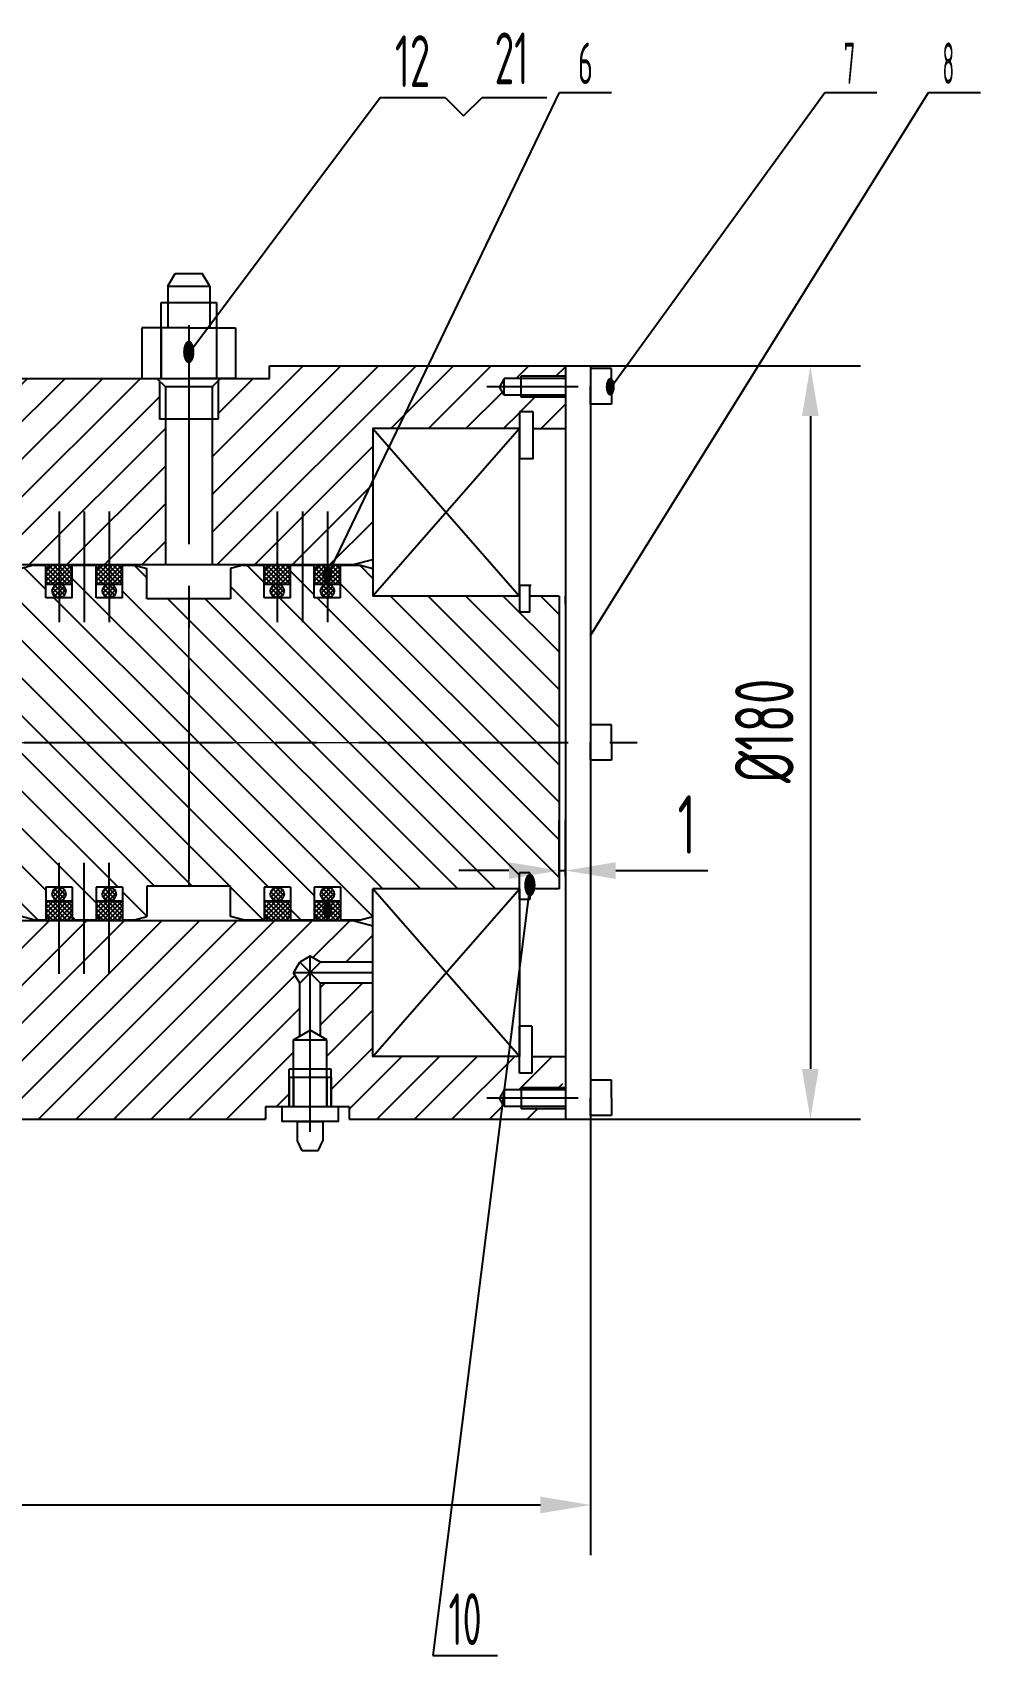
# Model space of a CAD drawing. Header units: millimetres. Extents: x -17 to 1680, y -46 to 1188.
# Drawn here: x 830.6 to 1057.1, y 603.5 to 991.4 of the extents above; entities that cross this region are included whole.
import ezdxf
from ezdxf.enums import TextEntityAlignment as Align

# ---------------------------------------------------------------- set-up
doc = ezdxf.new("R2010")
doc.units = ezdxf.units.MM
doc.header["$LTSCALE"] = 40
doc.linetypes.add('G', pattern=[2, 1.25, -0.25, 0.25, -0.25])
for name, color, linetype in [('01', 7, 'Continuous'), ('02', 1, 'Continuous'), ('05', 4, 'G'), ('08', 1, 'Continuous'), ('11', 3, 'Continuous')]:
    doc.layers.add(name, color=color, linetype=linetype)
doc.styles.get("Standard").update_dxf_attribs({"font": 'isocp', "width": 0.707, "bigfont": 'intecad.shx'})
doc.dimstyles.new('\\M+5B8B1\\M+5B1BE (2)INTE', dxfattribs={"dimscale": 4, "dimtxt": 3.5, "dimasz": 3, "dimexe": 3, "dimexo": 0, "dimgap": 1, "dimtad": 1, "dimdec": 3, "dimdsep": 46, "dimtxsty": 'Standard', "dimcen": 0, "dimclrd": 1, "dimclre": 1, "dimclrt": 3, "dimaunit": 1, "dimadec": 0, "dimazin": 0, "dimtfac": 1, "dimtdec": 3, "dimtmove": 0, "dimatfit": 0, "dimfxl": 0, "dimarcsym": 0})
doc.dimstyles.new('INTE', dxfattribs={"dimscale": 4, "dimtxt": 3.5, "dimasz": 3, "dimexe": 3, "dimexo": 0, "dimgap": 1, "dimtad": 1, "dimdec": 3, "dimdsep": 46, "dimtxsty": 'Standard', "dimcen": 0, "dimclrd": 1, "dimclre": 1, "dimclrt": 3, "dimaunit": 1, "dimadec": 0, "dimazin": 0, "dimtfac": 1, "dimtdec": 3, "dimtmove": 0, "dimatfit": 0, "dimfxl": 0, "dimarcsym": 0})
pattern_1 = [(135, (114.863, 185.162), (-4.490128, -4.490128), [])]
pattern_2 = [(45, (114.863, 185.162), (-4.490128, 4.490128), [])]

# ---------------------------------------------------------------- blocks, each defined once
blk = doc.blocks.new('*D2')
at = {"layer": '08', "color": 1, "lineweight": -2}
for p, q in [((602.92, 790.18), (602.92, 627.48)), ((963.92, 731.68), (963.92, 627.48)), ((614.92, 639.48), (951.92, 639.48))]:
    blk.add_line(p, q, dxfattribs=at)
at = {"layer": '08', "color": 1}
for points in [[(614.92, 641.48), (614.92, 637.48), (602.92, 639.48)], [(951.92, 641.48), (951.92, 637.48), (963.92, 639.48)]]:
    blk.add_solid(points, dxfattribs=at)
at = {"layer": 'Defpoints', "color": 0}
for p in [(602.92, 790.18), (963.92, 731.68), (963.92, 639.48)]:
    blk.add_point(p, dxfattribs=at)
at = {"layer": '08', "color": 3, "insert": (773.58, 650.48), "char_height": 14, "attachment_point": 5}
blk.add_mtext('361', dxfattribs=at)
blk = doc.blocks.new('*D4')
at = {"layer": '08', "color": 1, "lineweight": -2}
for p, q in [((963.92, 911.68), (1028.43, 911.68)), ((1016.43, 899.68), (1016.43, 743.68)), ((963.92, 731.68), (1028.43, 731.68))]:
    blk.add_line(p, q, dxfattribs=at)
at = {"layer": '08', "color": 1}
for points in [[(1014.43, 899.68), (1018.43, 899.68), (1016.43, 911.68)], [(1014.43, 743.68), (1018.43, 743.68), (1016.43, 731.68)]]:
    blk.add_solid(points, dxfattribs=at)
at = {"layer": 'Defpoints', "color": 0}
for p in [(963.92, 911.68), (963.92, 731.68), (1016.43, 731.68)]:
    blk.add_point(p, dxfattribs=at)
at = {"layer": '08', "color": 3, "insert": (1005.43, 824.45), "char_height": 14, "attachment_point": 5, "rotation": 90}
blk.add_mtext('%%c180', dxfattribs=at)
blk = doc.blocks.new('*U3')
at = {"layer": '01'}
for p, q in [((-20.2, 18.65), (0, 18.65)), ((-20.2, 0), (-20.2, 18.65)), ((0, 18.65), (0, 0)), ((-20.2, 11), (0, 11)), ((0, -18.65), (0, 0)), ((-20.2, 0), (-20.2, -18.65)), ((-20.2, -11), (0, -11)), ((-20.2, -18.65), (0, -18.65))]:
    blk.add_line(p, q, dxfattribs=at)
at = {"layer": '05'}
blk.add_line((-21.25, 0), (1.05, 0), dxfattribs=at)
blk = doc.blocks.new('*U5', base_point=(843.05, 652.16))
at = {"layer": '01'}
for p, q in [((828.43, 654.16), (827.27, 652.16)), ((828.43, 650.16), (827.27, 652.16)), ((843.05, 654.16), (828.43, 654.16)), ((828.43, 650.16), (828.43, 654.16)), ((832.43, 649.66), (832.43, 654.66)), ((843.05, 650.16), (828.43, 650.16))]:
    blk.add_line(p, q, dxfattribs=at)
at = {"layer": '02'}
for p, q in [((843.05, 654.66), (832.43, 654.66)), ((843.05, 649.66), (832.43, 649.66))]:
    blk.add_line(p, q, dxfattribs=at)
at = {"layer": '05'}
blk.add_line((846.05, 652.16), (824.27, 652.16), dxfattribs=at)
blk = doc.blocks.new('*D6')
at = {"layer": '08', "color": 1, "lineweight": -2}
for p, q in [((956.42, 789.63), (956.42, 803.08)), ((957.92, 789.63), (957.92, 803.08)), ((944.42, 791.08), (932.42, 791.08)), ((956.42, 791.08), (957.92, 791.08)), ((969.92, 791.08), (991.9, 791.08))]:
    blk.add_line(p, q, dxfattribs=at)
at = {"layer": '08', "color": 1}
for points in [[(944.42, 793.08), (944.42, 789.08), (956.42, 791.08)], [(969.92, 793.08), (969.92, 789.08), (957.92, 791.08)]]:
    blk.add_solid(points, dxfattribs=at)
at = {"layer": 'Defpoints', "color": 0}
for p in [(956.42, 789.63), (957.92, 791.08), (957.92, 789.63)]:
    blk.add_point(p, dxfattribs=at)
at = {"layer": '08', "color": 3, "insert": (986.91, 802.08), "char_height": 14, "attachment_point": 5}
blk.add_mtext('1', dxfattribs=at)

msp = doc.modelspace()

# ---------------------------------------------------------------- hatches: boundary and pattern name
at = {"layer": '02', "linetype": 'Continuous'}
h = msp.add_hatch(dxfattribs=at)
h.set_pattern_fill('ANSI31', color=1, scale=2, style=0)
h.set_pattern_definition(pattern_2)
h.paths.add_polyline_path([(762.3167, 898.9648), (760.9167, 898.9648), (760.9167, 906.1518), (758.3849, 908.6836), (750.8446, 908.6836), (750.8446, 911.6836), (700.9082, 911.6836), (704.9482, 896.6836), (723.9168, 896.6836), (723.9168, 865.5234), (728.6478, 864.1836), (762.3167, 864.1836)])
h.paths.add_polyline_path([(812.3167, 898.9648), (810.9167, 898.9648), (810.9167, 908.0836), (810.3167, 908.6836), (775.5167, 908.6836), (774.9167, 908.0836), (774.9167, 898.9648), (773.5167, 898.9648), (773.5167, 864.1836), (812.3167, 864.1836)])
h.paths.add_polyline_path([(862.3167, 898.9648), (860.9167, 898.9648), (860.9167, 908.0836), (860.3167, 908.6836), (825.5167, 908.6836), (824.9167, 908.0836), (824.9167, 898.9648), (823.5167, 898.9648), (823.5167, 864.1836), (862.3167, 864.1836)])
h.paths.add_polyline_path([(911.664, 911.6836), (887.1634, 911.6836), (887.1634, 908.6836), (875.5167, 908.6836), (874.9167, 908.0836), (874.9167, 898.9648), (873.5167, 898.9648), (873.5167, 864.1836), (901.607, 864.1836)])
h.paths.add_polyline_path([(946.9167, 900.6836), (950.1857, 900.6836), (950.1857, 896.6836), (957.9167, 896.6836), (957.9167, 904.1836), (947.2883, 904.1836), (947.2883, 904.6836), (943.2883, 904.6836), (942.1336, 906.6836), (943.2883, 908.6836), (947.2883, 908.6836), (947.2883, 909.1836), (957.9167, 909.1836), (957.9167, 911.6836), (911.664, 911.6836), (901.607, 864.1836), (907.1857, 864.1836), (911.9167, 865.4513), (911.9167, 896.6836), (946.9167, 896.6836)])
h.paths.add_polyline_path([(692.9168, 926.6836), (677.9168, 926.6836), (677.9168, 914.4677), (683.6113, 896.6836), (685.9168, 896.6836), (685.9168, 900.6836), (688.9168, 900.6836), (688.9168, 896.6836), (704.9482, 896.6836), (700.9082, 911.6836), (692.9168, 911.6836)])
h.paths.add_polyline_path([(692.9168, 934.6836), (692.9168, 941.354), (692.828, 941.6836), (677.9168, 941.6836), (677.9168, 926.6839), (692.9168, 926.6839)])
h.paths.add_polyline_path([(732.9723, 902.57), (736.7651, 902.57), (736.7651, 907.4931), (732.9723, 907.4931)], flags=24)
at = {"layer": '02'}
h = msp.add_hatch(dxfattribs=at)
h.set_pattern_fill('ANSI31', color=256, scale=2, angle=90, style=0)
h.set_pattern_definition(pattern_1)
h.paths.add_polyline_path([(604.4168, 854.6836), (602.9168, 853.1836), (602.9168, 845.2836), (603.5168, 844.6836), (619.6661, 844.6836), (619.6661, 843.2836), (670.4168, 843.2836), (670.4168, 856.6836), (657.9168, 856.6836), (657.9168, 854.6836)])
h.paths.add_polyline_path([(734.6483, 856.2836), (731.4983, 856.2836), (731.4983, 864.0336), (726.6478, 864.0336), (723.9168, 863.2298), (723.9168, 856.6836), (688.9168, 856.6836), (677.9168, 856.6836), (670.4168, 856.6836), (670.4168, 843.2836), (734.6483, 843.2836)])
h.paths.add_polyline_path([(761.7399, 856.0336), (757.9167, 856.0336), (757.9167, 863.2298), (754.7827, 864.0336), (749.7983, 864.0336), (749.7983, 856.2836), (743.4983, 856.2836), (743.4983, 864.0336), (737.7983, 864.0336), (737.7983, 856.2836), (734.6483, 856.2836), (734.6483, 843.2836), (761.7399, 843.2836)])
h.paths.add_polyline_path([(817.9167, 856.0336), (807.9167, 856.0336), (807.9167, 863.2298), (804.9167, 864.0336), (802.0667, 864.0336), (802.0667, 856.2836), (795.7667, 856.2836), (795.7667, 864.0336), (790.0667, 864.0336), (790.0667, 856.2836), (783.7667, 856.2836), (783.7667, 864.0336), (780.9167, 864.0336), (777.9167, 863.2298), (777.9167, 856.0336), (774.0936, 856.0336), (774.0936, 843.2836), (781.2959, 843.2836), (782.3543, 843.2836), (785.5875, 837.6836), (817.9167, 837.6836)])
h.paths.add_polyline_path([(867.9167, 856.0336), (857.9167, 856.0336), (857.9167, 863.2298), (854.9167, 864.0336), (852.0667, 864.0336), (852.0667, 856.2836), (845.7667, 856.2836), (845.7667, 864.0336), (840.0667, 864.0336), (840.0667, 856.2836), (833.7667, 856.2836), (833.7667, 864.0336), (830.9167, 864.0336), (827.9167, 863.2298), (827.9167, 856.0336), (817.9167, 856.0336), (817.9167, 837.6836), (817.9167, 821.6836), (867.9167, 821.6836), (867.9167, 837.6836)])
h.paths.add_polyline_path([(670.4168, 808.0836), (619.6661, 808.0836), (619.6661, 806.6836), (604.4168, 806.6836), (604.4168, 788.6836), (629.9168, 788.6836), (629.9168, 793.6836), (653.9168, 793.6836), (653.9168, 788.6836), (657.9168, 788.6836), (657.9168, 786.6836), (670.4168, 786.6836)])
h.paths.add_polyline_path([(811.5995, 808.0836), (670.4168, 808.0836), (670.4168, 786.6836), (677.9168, 786.6836), (686.4168, 786.6836), (688.9168, 786.6836), (723.9168, 786.6836), (723.9168, 780.1375), (726.6478, 779.3336), (731.4983, 779.3336), (731.4983, 787.0836), (737.7983, 787.0836), (737.7983, 779.3336), (743.4983, 779.3336), (743.4983, 787.0836), (749.7983, 787.0836), (749.7983, 779.3336), (754.7827, 779.3336), (757.9167, 780.1375), (757.9167, 787.3336), (777.9167, 787.3336), (777.9167, 780.1375), (780.9167, 779.3336), (783.7667, 779.3336), (783.7667, 787.0836), (790.0667, 787.0836), (790.0667, 779.3336), (795.7667, 779.3336), (795.7667, 787.0836), (802.0667, 787.0836), (802.0667, 779.3336), (804.9167, 779.3336), (807.9167, 780.1375), (807.9167, 787.3336), (811.5995, 787.3336)])
h.paths.add_polyline_path([(867.9167, 808.0836), (867.9167, 821.6836), (817.9167, 821.6836), (817.9167, 819.2836), (825.0905, 819.2836), (828.3237, 813.6836), (825.0905, 808.0836), (823.9533, 808.0836), (823.9533, 787.3336), (827.9167, 787.3336), (827.9167, 780.1375), (830.9167, 779.3336), (833.7667, 779.3336), (833.7667, 787.0836), (840.0667, 787.0836), (840.0667, 779.3336), (845.7667, 779.3336), (845.7667, 787.0836), (852.0667, 787.0836), (852.0667, 779.3336), (854.9167, 779.3336), (857.9167, 780.1375), (857.9167, 787.3336), (867.9167, 787.3336)])
h = msp.add_hatch(dxfattribs=at)
h.set_pattern_fill('ANSI31', color=256, scale=2, angle=90, style=0)
h.set_pattern_definition(pattern_1)
h.paths.add_polyline_path([(956.4167, 856.6836), (949.4167, 856.6836), (949.4167, 852.8636), (946.9167, 852.8636), (946.9167, 856.6836), (911.9167, 856.6836), (911.9167, 863.2298), (908.9167, 864.0336), (904.2012, 864.0336), (904.2012, 856.2836), (897.9012, 856.2836), (897.9012, 864.0336), (892.2012, 864.0336), (892.2012, 856.2836), (885.9012, 856.2836), (885.9012, 864.0336), (880.9167, 864.0336), (877.9167, 863.2298), (877.9167, 856.0336), (867.9167, 856.0336), (867.9167, 837.6836), (867.9167, 821.6836), (956.4167, 821.6836)])
h.paths.add_polyline_path([(956.4167, 821.6836), (867.9167, 821.6836), (867.9167, 787.3336), (877.9167, 787.3336), (877.9167, 780.1375), (880.9167, 779.3336), (885.9012, 779.3336), (885.9012, 787.0836), (892.2012, 787.0836), (892.2012, 779.3336), (897.9012, 779.3336), (897.9012, 787.0836), (904.2012, 787.0836), (904.2012, 779.3336), (908.9167, 779.3336), (911.9167, 780.1375), (911.9167, 786.6836), (946.9167, 786.6836), (946.9167, 790.5036), (949.4167, 790.5036), (949.4167, 787.3436), (949.6516, 786.6836), (956.4167, 786.6836)])
h.paths.add_polyline_path([(817.9167, 837.6836), (785.5875, 837.6836), (782.3543, 832.0836), (767.9167, 832.0836), (767.9167, 821.6836), (817.9167, 821.6836)])
h.paths.add_polyline_path([(947.2014, 784.5017), (951.9423, 784.5017), (951.9423, 790.6556), (947.2014, 790.6556)], flags=25)
at = {"layer": '02', "linetype": 'Continuous'}
h = msp.add_hatch(dxfattribs=at)
h.set_pattern_fill('ANSI37', color=1, scale=0.25, style=0)
h.set_pattern_definition([(45, (492.5274, 452.7288), (-0.561266, 0.561266), []), (135, (492.5274, 452.7288), (-0.561266, -0.561266), [])])
h.paths.add_polyline_path([(836.9167, 864.1836), (834.6474, 864.1836), (833.7667, 862.7861), (833.7667, 859.5375), (836.9167, 859.5375)])
h.paths.add_polyline_path([(840.0667, 862.7861), (839.1861, 864.1836), (836.9167, 864.1836), (836.9167, 859.5375), (840.0667, 859.5375)])
h.paths.add_polyline_path([(836.9167, 859.5375), (836.9167, 856.2836, 0.41421356), (838.5437, 857.9105, 0.41421356)])
h.paths.add_polyline_path([(836.9167, 859.5375, 0.41421356), (835.2898, 857.9105, 0.41421356), (836.9167, 856.2836)])
h = msp.add_hatch(dxfattribs=at)
h.set_pattern_fill('ANSI37', color=1, scale=0.25, style=0)
h.set_pattern_definition([(45, (504.5274, 452.7288), (-0.561266, 0.561266), []), (135, (504.5274, 452.7288), (-0.561266, -0.561266), [])])
h.paths.add_polyline_path([(848.9167, 864.1836), (846.6474, 864.1836), (845.7667, 862.7861), (845.7667, 859.5375), (848.9167, 859.5375)])
h.paths.add_polyline_path([(852.0667, 862.7861), (851.1861, 864.1836), (848.9167, 864.1836), (848.9167, 859.5375), (852.0667, 859.5375)])
h.paths.add_polyline_path([(848.9167, 859.5375), (848.9167, 856.2836, 0.41421356), (850.5437, 857.9105, 0.41421356)])
h.paths.add_polyline_path([(848.9167, 859.5375, 0.41421356), (847.2898, 857.9105, 0.41421356), (848.9167, 856.2836)])
h = msp.add_hatch(dxfattribs=at)
h.set_pattern_fill('ANSI37', color=1, scale=0.25, style=0)
h.set_pattern_definition([(45, (544.6619, 452.7288), (-0.561266, 0.561266), []), (135, (544.6619, 452.7288), (-0.561266, -0.561266), [])])
h.paths.add_polyline_path([(889.0512, 864.1836), (886.7819, 864.1836), (885.9012, 862.7861), (885.9012, 859.5375), (889.0512, 859.5375)])
h.paths.add_polyline_path([(892.2012, 862.7861), (891.3205, 864.1836), (889.0512, 864.1836), (889.0512, 859.5375), (892.2012, 859.5375)])
h.paths.add_polyline_path([(889.0512, 859.5375), (889.0512, 856.2836, 0.41421356), (890.6781, 857.9105, 0.41421356)])
h.paths.add_polyline_path([(889.0512, 859.5375, 0.41421356), (887.4243, 857.9105, 0.41421356), (889.0512, 856.2836)])
h = msp.add_hatch(dxfattribs=at)
h.set_pattern_fill('ANSI37', color=1, scale=0.25, style=0)
h.set_pattern_definition([(45, (556.6619, 452.7288), (-0.561266, 0.561266), []), (135, (556.6619, 452.7288), (-0.561266, -0.561266), [])])
h.paths.add_polyline_path([(901.0512, 864.1836), (898.7819, 864.1836), (897.9012, 862.7861), (897.9012, 859.5375), (901.0512, 859.5375)])
h.paths.add_polyline_path([(904.2012, 862.7861), (903.3205, 864.1836), (901.0512, 864.1836), (901.0512, 859.5375), (904.2012, 859.5375)])
h.paths.add_polyline_path([(901.0512, 859.5375), (901.0512, 856.2836, 0.41421356), (902.6781, 857.9105, 0.41421356)])
h.paths.add_polyline_path([(901.0512, 859.5375, 0.41421356), (899.4243, 857.9105, 0.41421356), (901.0512, 856.2836)])
h = msp.add_hatch(dxfattribs=at)
h.set_pattern_fill('ANSI37', color=1, scale=0.25, style=0)
h.set_pattern_definition([(315, (492.5274, 1190.6385), (-0.561266, -0.561266), []), (225, (492.5274, 1190.6385), (-0.561266, 0.561266), [])])
h.paths.add_polyline_path([(836.9167, 779.1836), (834.6474, 779.1836), (833.7667, 780.5812), (833.7667, 783.8298), (836.9167, 783.8298)])
h.paths.add_polyline_path([(840.0667, 780.5812), (839.1861, 779.1836), (836.9167, 779.1836), (836.9167, 783.8298), (840.0667, 783.8298)])
h.paths.add_polyline_path([(836.9167, 783.8298), (836.9167, 787.0836, -0.41421356), (838.5437, 785.4567, -0.41421356)])
h.paths.add_polyline_path([(836.9167, 783.8298, -0.41421356), (835.2898, 785.4567, -0.41421356), (836.9167, 787.0836)])
h = msp.add_hatch(dxfattribs=at)
h.set_pattern_fill('ANSI37', color=1, scale=0.25, style=0)
h.set_pattern_definition([(315, (504.5274, 1190.6385), (-0.561266, -0.561266), []), (225, (504.5274, 1190.6385), (-0.561266, 0.561266), [])])
h.paths.add_polyline_path([(848.9167, 779.1836), (846.6474, 779.1836), (845.7667, 780.5812), (845.7667, 783.8298), (848.9167, 783.8298)])
h.paths.add_polyline_path([(852.0667, 780.5812), (851.1861, 779.1836), (848.9167, 779.1836), (848.9167, 783.8298), (852.0667, 783.8298)])
h.paths.add_polyline_path([(848.9167, 783.8298), (848.9167, 787.0836, -0.41421356), (850.5437, 785.4567, -0.41421356)])
h.paths.add_polyline_path([(848.9167, 783.8298, -0.41421356), (847.2898, 785.4567, -0.41421356), (848.9167, 787.0836)])
h = msp.add_hatch(dxfattribs=at)
h.set_pattern_fill('ANSI37', color=1, scale=0.25, style=0)
h.set_pattern_definition([(315, (544.6619, 1190.6385), (-0.561266, -0.561266), []), (225, (544.6619, 1190.6385), (-0.561266, 0.561266), [])])
h.paths.add_polyline_path([(889.0512, 779.1836), (886.7819, 779.1836), (885.9012, 780.5812), (885.9012, 783.8298), (889.0512, 783.8298)])
h.paths.add_polyline_path([(892.2012, 780.5812), (891.3205, 779.1836), (889.0512, 779.1836), (889.0512, 783.8298), (892.2012, 783.8298)])
h.paths.add_polyline_path([(889.0512, 783.8298), (889.0512, 787.0836, -0.41421356), (890.6781, 785.4567, -0.41421356)])
h.paths.add_polyline_path([(889.0512, 783.8298, -0.41421356), (887.4243, 785.4567, -0.41421356), (889.0512, 787.0836)])
h = msp.add_hatch(dxfattribs=at)
h.set_pattern_fill('ANSI37', color=1, scale=0.25, style=0)
h.set_pattern_definition([(315, (556.6619, 1190.6385), (-0.561266, -0.561266), []), (225, (556.6619, 1190.6385), (-0.561266, 0.561266), [])])
h.paths.add_polyline_path([(901.0512, 779.1836), (898.7819, 779.1836), (897.9012, 780.5812), (897.9012, 783.8298), (901.0512, 783.8298)])
h.paths.add_polyline_path([(904.2012, 780.5812), (903.3205, 779.1836), (901.0512, 779.1836), (901.0512, 783.8298), (904.2012, 783.8298)])
h.paths.add_polyline_path([(901.0512, 783.8298), (901.0512, 787.0836, -0.41421356), (902.6781, 785.4567, -0.41421356)])
h.paths.add_polyline_path([(901.0512, 783.8298, -0.41421356), (899.4243, 785.4567, -0.41421356), (901.0512, 787.0836)])
at = {"layer": '02'}
h = msp.add_hatch(dxfattribs=at)
h.set_pattern_fill('ANSI31', color=256, scale=2, style=0)
h.set_pattern_definition(pattern_2)
h.paths.add_polyline_path([(894.4167, 764.1836), (892.9733, 766.6836), (894.4167, 769.1836), (896.9167, 770.627), (899.4167, 769.1836), (911.9167, 769.1836), (911.9167, 777.8439), (907.1857, 779.1836), (728.6478, 779.1836), (723.9168, 777.8439), (723.9168, 769.1836), (736.4168, 769.1836), (738.9168, 770.627), (741.4168, 769.1836), (742.8602, 766.6836), (741.4168, 764.1836), (741.4168, 751.4763), (742.9168, 750.6102), (742.9168, 743.6102), (743.9168, 743.6102), (743.9168, 734.6836), (745.633, 734.6836), (749.9081, 734.6836), (749.9081, 731.6836), (886.2078, 731.6836), (886.2078, 734.6836), (891.9167, 734.6836), (891.9167, 741.7082), (891.9167, 743.6102), (892.9167, 743.6102), (892.9167, 750.6102), (894.4167, 751.4763)])
h.paths.add_polyline_path([(947.2883, 739.1836), (957.4747, 739.1836), (956.2199, 746.6836), (949.9167, 746.6836), (949.9167, 742.6836), (946.9167, 742.6836), (946.9167, 746.6836), (911.9167, 746.6836), (911.9167, 764.1836), (899.4167, 764.1836), (899.4167, 751.4763), (900.9167, 750.6102), (900.9167, 743.6102), (901.9167, 743.6102), (901.9167, 734.6836), (903.6329, 734.6836), (906.2412, 734.6836), (906.2412, 731.6836), (957.9167, 731.6836), (957.9167, 734.1836), (947.2883, 734.1836), (947.2883, 734.6836), (943.2883, 734.6836), (942.1336, 736.6836), (943.2883, 738.6836), (947.2883, 738.6836)])
h.paths.add_polyline_path([(733.9168, 741.7082), (733.9168, 743.6102), (734.9168, 743.6102), (734.9168, 750.6102), (736.4168, 751.4763), (736.4168, 764.1836), (723.9168, 764.1836), (723.9168, 746.6836), (688.9168, 746.6836), (688.9168, 743.9797), (694.5363, 731.6836), (726.9963, 731.6836), (726.9963, 734.6836), (733.9168, 734.6836)])
h.paths.add_polyline_path([(692.9168, 731.6836), (694.5363, 731.6836), (688.9168, 743.9797), (688.9168, 742.6836), (685.9168, 742.6836), (685.9168, 746.6836), (677.9168, 746.6836), (677.9168, 716.6836), (692.9168, 716.6836)])
h.paths.add_polyline_path([(692.9168, 716.6836), (677.9168, 716.6836), (677.9168, 701.6836), (692.9168, 701.6836)])
h.paths.add_polyline_path([(690.7015, 713.8417), (695.4424, 713.8417), (695.4424, 719.9956), (690.7015, 719.9956)], flags=9)

# ---------------------------------------------------------------- linework, layer by layer
for p, q in [((862.8776, 930.7455), (864.6831, 933.7455)), ((864.6831, 933.7455), (871.1504, 933.7455)), ((872.9558, 930.7455), (871.1504, 933.7455)), ((862.8776, 930.7455), (872.9558, 930.7455)), ((861.3167, 908.6836), (861.3167, 926.8291)), ((861.3167, 926.8291), (874.5167, 926.8291)), ((861.3167, 908.6836), (861.3167, 923.3182)), ((874.5167, 926.8291), (874.5167, 920.8036))]:
    msp.add_line(p, q)
at = {"layer": '01', "color": 7, "linetype": 'Continuous'}
for p, q in [((862.8776, 930.7455), (862.8776, 926.8291)), ((872.9558, 930.7455), (872.9558, 926.8291)), ((887.1634, 911.6836), (963.9167, 911.6836)), ((957.9167, 911.6836), (957.9167, 731.6836)), ((963.9167, 911.6836), (963.9167, 731.6836)), ((963.9167, 911.6836), (963.9167, 731.6836)), ((750.8446, 908.6836), (887.1634, 908.6836)), ((907.1857, 864.1836), (911.9167, 865.4513)), ((728.6478, 864.1836), (907.1857, 864.1836)), ((830.9167, 864.0336), (833.7667, 864.0336)), ((840.0667, 864.0336), (845.7667, 864.0336)), ((840.0667, 864.0336), (845.7667, 864.0336)), ((852.0667, 864.0336), (854.9167, 864.0336)), ((892.2012, 864.0336), (897.9012, 864.0336)), ((892.2012, 864.0336), (897.9012, 864.0336)), ((946.9167, 856.6836), (911.9167, 856.6836)), ((956.4167, 856.6836), (949.4167, 856.6836)), ((956.4167, 856.6836), (949.6167, 856.6836)), ((956.4167, 856.6836), (956.4167, 786.6836)), ((946.9167, 786.6836), (911.9167, 786.6836)), ((956.4167, 786.6836), (949.4167, 786.6836)), ((956.4167, 786.6836), (949.6167, 786.6836)), ((728.6478, 779.1836), (907.1857, 779.1836)), ((830.9167, 779.3336), (833.7667, 779.3336)), ((840.0667, 779.3336), (845.7667, 779.3336)), ((840.0667, 779.3336), (845.7667, 779.3336)), ((852.0667, 779.3336), (854.9167, 779.3336)), ((892.2012, 779.3336), (897.9012, 779.3336)), ((892.2012, 779.3336), (897.9012, 779.3336)), ((907.1857, 779.1836), (911.9167, 777.8439)), ((911.9167, 769.1836), (899.4167, 769.1836)), ((911.9167, 764.1836), (899.4167, 764.1836)), ((886.2078, 734.6836), (906.2412, 734.6836)), ((906.2412, 731.6836), (963.9167, 731.6836)), ((895.0255, 724.0992), (893.9167, 726.5059)), ((898.8079, 724.0992), (899.9167, 726.5059))]:
    msp.add_line(p, q, dxfattribs=at)
at = {"layer": '01'}
for p, q in [((887.1634, 908.6836), (887.1634, 911.6836)), ((750.8446, 908.6836), (887.1634, 908.6836)), ((860.3167, 908.6836), (862.3167, 906.6836)), ((875.5167, 908.6836), (873.5167, 906.6836)), ((963.9167, 911.0221), (963.9167, 906.7721)), ((968.9167, 911.0221), (963.9167, 911.0221)), ((968.9167, 906.7721), (968.9167, 911.0221)), ((862.3167, 906.6836), (862.3167, 864.1836)), ((873.5167, 906.6836), (862.3167, 906.6836)), ((873.5167, 906.6836), (873.5167, 864.1836)), ((963.9167, 902.5221), (963.9167, 906.7721)), ((968.9167, 906.7721), (968.9167, 902.5221)), ((946.9167, 900.6836), (946.9167, 889.4836)), ((950.1857, 900.6836), (946.9167, 900.6836)), ((950.1857, 889.4836), (950.1857, 900.6836)), ((968.9167, 902.5221), (963.9167, 902.5221)), ((874.9167, 898.9648), (860.9167, 898.9648)), ((911.9167, 896.6836), (946.9167, 856.6836)), ((946.9167, 896.6836), (911.9167, 856.6836)), ((950.1857, 896.6836), (957.9167, 896.6836)), ((950.1857, 889.4836), (946.9167, 889.4836)), ((830.9167, 864.0336), (827.9167, 863.2298)), ((834.6474, 864.1836), (833.7667, 862.7861)), ((833.7667, 856.2836), (833.7667, 864.0336)), ((839.1861, 864.1836), (840.0667, 862.7861)), ((840.0667, 856.2836), (840.0667, 864.0336)), ((846.6474, 864.1836), (845.7667, 862.7861)), ((845.7667, 856.2836), (845.7667, 864.0336)), ((851.1861, 864.1836), (852.0667, 862.7861)), ((852.0667, 856.2836), (852.0667, 864.0336)), ((854.9167, 864.0336), (857.9167, 863.2298)), ((857.9167, 856.0336), (857.9167, 863.2298)), ((880.9167, 864.0336), (877.9167, 863.2298)), ((877.9167, 863.2298), (877.9167, 856.0336)), ((886.7819, 864.1836), (885.9012, 862.7861)), ((885.9012, 856.2836), (885.9012, 864.0336)), ((891.3205, 864.1836), (892.2012, 862.7861)), ((892.2012, 856.2836), (892.2012, 864.0336)), ((898.7819, 864.1836), (897.9012, 862.7861)), ((897.9012, 856.2836), (897.9012, 864.0336)), ((903.3205, 864.1836), (904.2012, 862.7861)), ((904.2012, 856.2836), (904.2012, 864.0336)), ((833.7667, 859.5375), (840.0667, 859.5375)), ((845.7667, 859.5375), (852.0667, 859.5375)), ((885.9012, 859.5375), (892.2012, 859.5375)), ((897.9012, 859.5375), (904.2012, 859.5375)), ((946.9167, 859.1836), (946.9167, 852.8636)), ((949.6857, 859.1836), (947.1857, 859.1836)), ((949.4167, 852.8636), (949.4167, 859.1836)), ((840.0667, 856.2836), (833.7667, 856.2836)), ((852.0667, 856.2836), (845.7667, 856.2836)), ((877.9167, 856.0336), (857.9167, 856.0336)), ((892.2012, 856.2836), (885.9012, 856.2836)), ((904.2012, 856.2836), (897.9012, 856.2836)), ((957.9167, 854.6836), (957.9167, 856.6836)), ((949.4167, 852.8636), (946.9167, 852.8636)), ((963.9167, 825.9336), (963.9167, 821.6836)), ((968.9167, 825.9336), (963.9167, 825.9336)), ((968.9167, 821.6836), (968.9167, 825.9336)), ((963.9167, 817.4336), (963.9167, 821.6836)), ((968.9167, 821.6836), (968.9167, 817.4336)), ((968.9167, 817.4336), (963.9167, 817.4336)), ((857.9167, 787.3336), (857.9167, 780.1375)), ((877.9167, 787.3336), (857.9167, 787.3336)), ((877.9167, 780.1375), (877.9167, 787.3336)), ((949.4167, 790.5036), (946.9167, 790.5036)), ((946.9167, 784.1836), (946.9167, 790.5036)), ((949.4167, 790.5036), (949.4167, 784.1836)), ((957.9167, 788.6836), (957.9167, 786.6836)), ((833.7667, 787.0836), (833.7667, 779.3336)), ((840.0667, 787.0836), (833.7667, 787.0836)), ((833.7667, 783.8298), (840.0667, 783.8298)), ((840.0667, 787.0836), (840.0667, 779.3336)), ((845.7667, 787.0836), (845.7667, 779.3336)), ((852.0667, 787.0836), (845.7667, 787.0836)), ((845.7667, 783.8298), (852.0667, 783.8298)), ((852.0667, 787.0836), (852.0667, 779.3336)), ((885.9012, 787.0836), (885.9012, 779.3336)), ((892.2012, 787.0836), (885.9012, 787.0836)), ((885.9012, 783.8298), (892.2012, 783.8298)), ((892.2012, 787.0836), (892.2012, 779.3336)), ((897.9012, 787.0836), (897.9012, 779.3336)), ((904.2012, 787.0836), (897.9012, 787.0836)), ((897.9012, 783.8298), (904.2012, 783.8298)), ((904.2012, 787.0836), (904.2012, 779.3336)), ((946.9167, 746.6836), (911.9167, 786.6836)), ((911.9167, 746.6836), (946.9167, 786.6836)), ((949.4167, 784.1836), (946.9167, 784.1836)), ((830.9167, 779.3336), (827.9167, 780.1375)), ((834.6474, 779.1836), (833.7667, 780.5812)), ((839.1861, 779.1836), (840.0667, 780.5812)), ((846.6474, 779.1836), (845.7667, 780.5812)), ((851.1861, 779.1836), (852.0667, 780.5812)), ((854.9167, 779.3336), (857.9167, 780.1375)), ((880.9167, 779.3336), (877.9167, 780.1375)), ((886.7819, 779.1836), (885.9012, 780.5812)), ((891.3205, 779.1836), (892.2012, 780.5812)), ((898.7819, 779.1836), (897.9012, 780.5812)), ((903.3205, 779.1836), (904.2012, 780.5812)), ((892.9733, 766.6836), (894.4167, 769.1836)), ((896.9167, 770.627), (894.4167, 769.1836)), ((894.4167, 764.1836), (899.4167, 769.1836)), ((899.4167, 764.1836), (894.4167, 769.1836)), ((899.4167, 769.1836), (896.9167, 770.627)), ((894.4167, 764.1836), (892.9733, 766.6836)), ((894.4167, 751.4763), (894.4167, 764.1836)), ((899.4167, 751.4763), (899.4167, 764.1836)), ((892.9167, 750.6102), (896.9167, 752.9197)), ((900.9167, 750.6102), (896.9167, 752.9197)), ((949.9167, 753.8836), (946.9167, 753.8836)), ((946.9167, 742.6836), (946.9167, 753.8836)), ((949.9167, 753.8836), (949.9167, 742.6836)), ((892.9167, 750.6102), (900.9167, 750.6102)), ((892.9167, 734.6836), (892.9167, 750.6102)), ((900.9167, 734.6836), (900.9167, 750.6102)), ((949.9167, 746.6836), (957.9167, 746.6836)), ((901.9167, 743.6102), (891.9167, 743.6102)), ((891.9167, 741.7082), (891.9167, 734.6836)), ((891.9167, 741.7082), (901.9167, 741.7082)), ((901.9167, 741.7082), (901.9167, 734.6836)), ((949.9167, 742.6836), (946.9167, 742.6836)), ((968.9167, 741.015), (963.9167, 741.015)), ((963.9167, 741.015), (963.9167, 736.765)), ((968.9167, 736.765), (968.9167, 741.015)), ((886.2078, 734.6836), (886.2078, 731.6836)), ((906.2412, 734.6836), (906.2412, 731.6836)), ((963.9167, 732.515), (963.9167, 736.765)), ((968.9167, 736.765), (968.9167, 732.515)), ((749.9081, 731.6836), (886.2078, 731.6836)), ((968.9167, 732.515), (963.9167, 732.515))]:
    msp.add_line(p, q, dxfattribs=at)
at = {"layer": '01', "color": 7, "lineweight": 0}
for p, q in [((830.9167, 864.0336), (827.9167, 863.2298)), ((833.7667, 864.0336), (830.9167, 864.0336)), ((833.7667, 856.2836), (833.7667, 864.0336)), ((845.7667, 864.0336), (840.0667, 864.0336)), ((840.0667, 864.0336), (840.0667, 856.2836)), ((845.7667, 856.2836), (845.7667, 864.0336)), ((854.9167, 864.0336), (852.0667, 864.0336)), ((852.0667, 864.0336), (852.0667, 856.2836)), ((857.9167, 863.2298), (854.9167, 864.0336)), ((857.9167, 856.0336), (857.9167, 863.2298)), ((880.9167, 864.0336), (877.9167, 863.2298)), ((877.9167, 863.2298), (877.9167, 856.0336)), ((885.9012, 864.0336), (880.9167, 864.0336)), ((885.9012, 856.2836), (885.9012, 864.0336)), ((897.9012, 864.0336), (892.2012, 864.0336)), ((892.2012, 864.0336), (892.2012, 856.2836)), ((897.9012, 856.2836), (897.9012, 864.0336)), ((908.9167, 864.0336), (904.2012, 864.0336)), ((904.2012, 864.0336), (904.2012, 856.2836)), ((911.9167, 856.6836), (911.9167, 863.2298)), ((840.0667, 856.2836), (833.7667, 856.2836)), ((852.0667, 856.2836), (845.7667, 856.2836)), ((867.9167, 856.0336), (857.9167, 856.0336)), ((877.9167, 856.0336), (867.9167, 856.0336)), ((892.2012, 856.2836), (885.9012, 856.2836)), ((904.2012, 856.2836), (897.9012, 856.2836)), ((946.9167, 856.6836), (911.9167, 856.6836)), ((946.9167, 852.8636), (946.9167, 856.6836)), ((956.4167, 856.6836), (949.4167, 856.6836)), ((949.4167, 856.6836), (949.4167, 852.8636)), ((949.4167, 852.8636), (946.9167, 852.8636)), ((957.9167, 746.6836), (957.9167, 813.6836)), ((857.9167, 780.1375), (857.9167, 787.3336)), ((857.9167, 787.3336), (867.9167, 787.3336)), ((867.9167, 787.3336), (877.9167, 787.3336)), ((877.9167, 787.3336), (877.9167, 780.1375)), ((946.9167, 786.6836), (946.9167, 790.5036)), ((946.9167, 790.5036), (949.4167, 790.5036)), ((949.4167, 790.5036), (949.4167, 784.1836)), ((833.7667, 779.3336), (833.7667, 787.0836)), ((833.7667, 787.0836), (840.0667, 787.0836)), ((840.0667, 787.0836), (840.0667, 779.3336)), ((845.7667, 779.3336), (845.7667, 787.0836)), ((845.7667, 787.0836), (852.0667, 787.0836)), ((852.0667, 787.0836), (852.0667, 779.3336)), ((885.9012, 779.3336), (885.9012, 787.0836)), ((885.9012, 787.0836), (892.2012, 787.0836)), ((892.2012, 787.0836), (892.2012, 779.3336)), ((897.9012, 779.3336), (897.9012, 787.0836)), ((897.9012, 787.0836), (904.2012, 787.0836)), ((904.2012, 787.0836), (904.2012, 779.3336)), ((911.9167, 780.1375), (911.9167, 786.6836)), ((911.9167, 786.6836), (946.9167, 786.6836)), ((949.4167, 784.1836), (946.9167, 784.1836)), ((946.9167, 784.1836), (946.9167, 753.8836)), ((827.9167, 780.1375), (830.9167, 779.3336)), ((854.9167, 779.3336), (857.9167, 780.1375)), ((877.9167, 780.1375), (880.9167, 779.3336)), ((908.9167, 779.3336), (911.9167, 780.1375)), ((830.9167, 779.3336), (833.7667, 779.3336)), ((840.0667, 779.3336), (845.7667, 779.3336)), ((852.0667, 779.3336), (854.9167, 779.3336)), ((880.9167, 779.3336), (885.9012, 779.3336)), ((892.2012, 779.3336), (897.9012, 779.3336)), ((904.2012, 779.3336), (908.9167, 779.3336)), ((946.9167, 753.8836), (949.9167, 753.8836)), ((949.9167, 753.8836), (949.9167, 746.6836)), ((949.9167, 746.6836), (957.9167, 746.6836))]:
    msp.add_line(p, q, dxfattribs=at)
at = {"layer": '01', "color": 4, "lineweight": 0}
for p, q in [((867.9167, 837.6836), (867.9167, 856.0336)), ((867.9167, 856.0336), (867.9167, 837.6836)), ((867.9167, 837.6836), (867.9167, 821.6836)), ((867.9167, 821.6836), (867.9167, 837.6836)), ((817.9167, 821.6836), (867.9167, 821.6836)), ((867.9167, 821.6836), (956.9167, 821.6836)), ((867.9167, 787.3336), (867.9167, 808.0836)), ((867.9167, 808.0836), (867.9167, 787.3336))]:
    msp.add_line(p, q, dxfattribs=at)
at = {"layer": '01', "color": 7, "linetype": 'Continuous'}
for points in [[(946.9167, 856.6836), (946.9167, 896.6836), (911.9167, 896.6836), (911.9167, 856.6836)], [(880.9167, 864.0336), (885.9012, 864.0336)], [(892.2012, 864.0336), (897.9012, 864.0336)], [(904.2012, 864.0336), (908.9167, 864.0336), (911.9167, 863.2298), (911.9167, 856.6836)], [(904.2012, 779.3336), (908.9167, 779.3336), (911.9167, 780.1375), (911.9167, 786.6836)], [(946.9167, 786.6836), (946.9167, 746.6836), (911.9167, 746.6836), (911.9167, 786.6836)], [(880.9167, 779.3336), (885.9012, 779.3336)], [(892.2012, 779.3336), (897.9012, 779.3336)], [(893.9167, 726.5059), (893.9167, 731.0992), (899.9167, 731.0992), (899.9167, 726.5059)], [(898.8079, 724.0992), (895.0255, 724.0992)]]:
    msp.add_lwpolyline(points, dxfattribs=at)
msp.add_lwpolyline([(890.2004, 734.6836), (903.6329, 734.6836), (903.6329, 731.0992), (890.2004, 731.0992)], close=True, dxfattribs=at)
at = {"layer": '01'}
for centre in [(836.9167, 857.9105), (848.9167, 857.9105), (889.0512, 857.9105), (901.0512, 857.9105), (836.9167, 785.4567), (848.9167, 785.4567), (889.0512, 785.4567), (901.0512, 785.4567)]:
    msp.add_circle(centre, 1.6269, dxfattribs=at)
at = {"layer": '02'}
for p, q in [((867.9167, 914.7436), (913.633, 975.8112)), ((901.0512, 861.5585), (956.4885, 977.0453)), ((913.633, 975.8112), (929.133, 975.8112)), ((929.133, 975.8112), (933.5524, 971.3918)), ((933.5524, 971.3918), (937.9718, 975.8112)), ((937.9718, 975.8112), (953.4718, 975.8112)), ((956.4885, 977.0453), (968.8885, 977.0453)), ((963.9167, 847.2497), (1044.6815, 977.0453)), ((968.9167, 906.7721), (1019.8831, 977.0453)), ((1019.8831, 977.0453), (1032.2831, 977.0453)), ((1044.6815, 977.0453), (1057.0815, 977.0453)), ((860.9167, 908.0836), (860.9167, 898.9648)), ((874.9167, 908.0836), (874.9167, 898.9648)), ((949.4167, 787.3436), (926.2035, 603.5078)), ((891.9167, 734.6836), (891.9167, 743.6102)), ((892.9167, 741.7082), (892.9167, 734.6836)), ((900.9167, 741.7082), (900.9167, 734.6836)), ((901.9167, 734.6836), (901.9167, 743.6102)), ((926.2035, 603.5078), (941.7035, 603.5078))]:
    msp.add_line(p, q, dxfattribs=at)
at = {"layer": '02', "color": 1, "linetype": 'Continuous'}
for p, q in [((862.8776, 926.8291), (862.8776, 920.8036)), ((872.9558, 926.8291), (872.9558, 920.8036))]:
    msp.add_line(p, q, dxfattribs=at)
at = {"layer": '05', "color": 4, "linetype": 'G'}
for p, q in [((867.9167, 919.0963), (867.9167, 787.3336)), ((836.9167, 876.922), (836.9167, 850.4693)), ((842.9167, 876.922), (842.9167, 850.4693)), ((848.9167, 876.922), (848.9167, 850.4693)), ((889.0512, 876.922), (889.0512, 850.4693)), ((895.0512, 876.922), (895.0512, 850.4693)), ((901.0512, 876.922), (901.0512, 850.4693)), ((588.5415, 821.6836), (975.046, 821.6836)), ((836.9167, 766.4453), (836.9167, 792.898)), ((842.9167, 766.4453), (842.9167, 792.898)), ((848.9167, 766.4453), (848.9167, 792.898)), ((896.9167, 731.6836), (896.9167, 770.627)), ((911.9167, 766.6836), (892.9733, 766.6836))]:
    msp.add_line(p, q, dxfattribs=at)
at = {"layer": '05'}
msp.add_line((896.9167, 728.6836), (896.9167, 755.9197), dxfattribs=at)

# ---------------------------------------------------------------- block references
at = {"xscale": 0.6000000000000227, "yscale": 0.6000000000000227, "zscale": 0.6, "rotation": 270}
msp.add_blockref('*U3', (867.9167, 908.6836), dxfattribs=at)
at = {"layer": '02'}
msp.add_blockref('*U5', (957.9167, 906.6836), dxfattribs=at)
at = {"layer": '02', "xscale": -1, "rotation": 180}
msp.add_blockref('*U5', (957.9167, 736.6836), dxfattribs=at)

# ---------------------------------------------------------------- texts
at = {"layer": '02', "width": 0.605172}
for height, p, p2 in [(5, (866.4167, 912.2436), (869.4167, 912.2436)), (4, (967.4167, 904.4815), (969.8167, 904.4815)), (4, (899.8512, 859.5585), (902.2512, 859.5585)), (5, (947.9167, 784.8436), (950.9167, 784.8436))]:
    msp.add_text('\\M+5A1F1', height=height, dxfattribs=at).set_placement(p, p2, align=Align.FIT)
msp.add_text('\\M+5A1F1', height=4, rotation=360, dxfattribs=at).set_placement((899.8512, 779.4327), (902.2512, 779.4327), align=Align.FIT)
at = {"layer": '11'}
for s, height, width, p, p2 in [('12', 12.37437, 0.611465, (917.1833, 978.3112), (925.5826, 978.3112)), ('21', 12.37437, 0.623098, (940.9919, 978.9782), (949.0879, 978.9782)), ('6', 9.8995, 0.600695, (960.9057, 979.0453), (964.4713, 979.0453)), ('7', 9.8995, 0.514182, (1024.3814, 979.0453), (1027.181, 979.0453)), ('8', 9.8995, 0.514182, (1047.9907, 979.0453), (1050.7903, 979.0453)), ('10', 12.37437, 0.606076, (930.0132, 606.0078), (937.8939, 606.0078))]:
    msp.add_text(s, height=height, dxfattribs=dict(at, width=width)).set_placement(p, p2, align=Align.FIT)

# ---------------------------------------------------------------- dimensions: what is measured, and where the dimension line sits
at = {"layer": '08'}
dim = msp.add_linear_dim(base=(1016.4312, 731.6836), p1=(963.9167, 911.6836), p2=(963.9167, 731.6836), angle=90, dimstyle='\\M+5B8B1\\M+5B1BE (2)INTE', override={"dimpost": '%%c<>'}, dxfattribs=at)
dim.commit()
dim.dimension.update_dxf_attribs({"geometry": '*D4', "text_midpoint": (1016.4312, 824.4503), "dimtype": 160})
dim = msp.add_linear_dim(base=(957.9167, 791.0761), p1=(956.4167, 789.6261), p2=(957.9167, 789.6261), text='1', dimstyle='INTE', dxfattribs=at)
dim.commit()
dim.dimension.update_dxf_attribs({"geometry": '*D6', "text_midpoint": (986.9065, 791.0761), "dimtype": 160})
dim = msp.add_linear_dim(base=(963.9167, 639.4846), p1=(602.9168, 790.1836), p2=(963.9167, 731.6836), dimstyle='INTE', dxfattribs=at)
dim.commit()
dim.dimension.update_dxf_attribs({"geometry": '*D2', "text_midpoint": (773.5836, 639.4846), "dimtype": 160})

doc.saveas('drawing.dxf')
